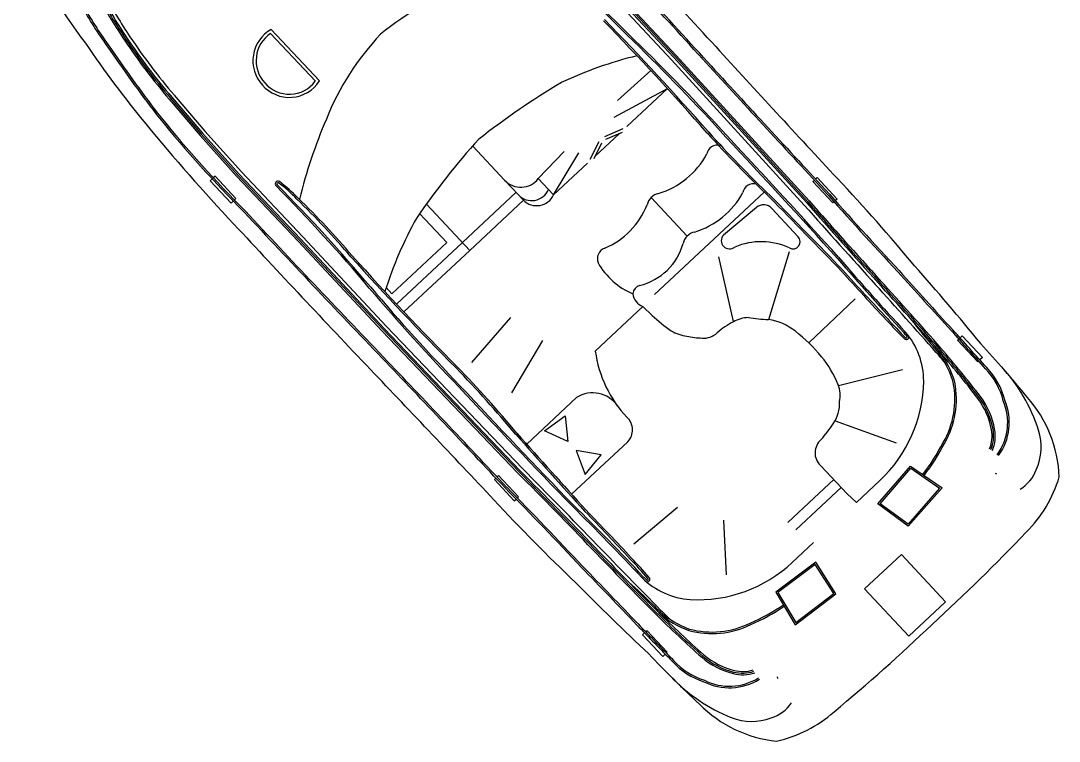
# Model space of a CAD drawing. Header units: metres. Extents: x 267365 to 277461, y 2088854 to 2108025.
# Drawn here: x 273726.6 to 273776.24, y 2097572.3 to 2097606.73 of the extents above; entities that cross this region are included whole.
import ezdxf

# ---------------------------------------------------------------- set-up
doc = ezdxf.new("R2010")
doc.units = ezdxf.units.M

msp = doc.modelspace()

# ---------------------------------------------------------------- linework, layer by layer
at = {"color": 30}
for p, q in [((273753.929, 2097609.356), (273757.936, 2097605.07)), ((273753.929, 2097609.356), (273757.936, 2097605.07)), ((273753.704, 2097609.147), (273757.71, 2097604.862)), ((273753.704, 2097609.147), (273757.71, 2097604.862)), ((273753.817, 2097609.251), (273757.823, 2097604.966)), ((273753.817, 2097609.251), (273757.823, 2097604.966)), ((273753.873, 2097609.303), (273757.879, 2097605.018)), ((273753.873, 2097609.303), (273757.879, 2097605.018)), ((273740.68, 2097603.836), (273738.544, 2097606.12)), ((273740.68, 2097603.836), (273738.544, 2097606.12)), ((273740.877, 2097603.85), (273738.571, 2097606.316)), ((273740.877, 2097603.85), (273738.571, 2097606.316)), ((273757.71, 2097604.862), (273764.053, 2097597.919)), ((273757.71, 2097604.862), (273764.053, 2097597.919)), ((273757.823, 2097604.966), (273764.168, 2097598.022)), ((273757.823, 2097604.966), (273764.168, 2097598.022)), ((273757.879, 2097605.018), (273764.225, 2097598.073)), ((273757.879, 2097605.018), (273764.225, 2097598.073)), ((273757.936, 2097605.07), (273764.282, 2097598.124)), ((273757.936, 2097605.07), (273764.282, 2097598.124)), ((273755.129, 2097602.912), (273756.712, 2097604.355)), ((273755.129, 2097602.912), (273756.712, 2097604.355)), ((273754.968, 2097602.123), (273757.509, 2097603.49)), ((273754.968, 2097602.123), (273757.509, 2097603.49)), ((273754.968, 2097602.123), (273757.509, 2097603.49)), ((273755.569, 2097601.677), (273757.509, 2097603.49)), ((273755.569, 2097601.677), (273757.509, 2097603.49)), ((273755.569, 2097601.677), (273757.509, 2097603.49)), ((273733.699, 2097602.98), (273735.167, 2097601.252)), ((273733.699, 2097602.98), (273735.167, 2097601.252)), ((273733.758, 2097603.029), (273735.225, 2097601.302)), ((273733.758, 2097603.029), (273735.225, 2097601.302)), ((273733.816, 2097603.079), (273735.283, 2097601.353)), ((273733.816, 2097603.079), (273735.283, 2097601.353)), ((273733.933, 2097603.178), (273735.398, 2097601.453)), ((273733.933, 2097603.178), (273735.398, 2097601.453)), ((273735.398, 2097601.453), (273737.144, 2097599.507)), ((273735.398, 2097601.453), (273737.144, 2097599.507)), ((273754.511, 2097601.203), (273755.403, 2097601.585)), ((273754.511, 2097601.203), (273755.403, 2097601.585)), ((273754.511, 2097601.203), (273755.403, 2097601.585)), ((273754.571, 2097601.062), (273755.368, 2097601.403)), ((273754.571, 2097601.062), (273755.368, 2097601.403)), ((273754.571, 2097601.062), (273755.368, 2097601.403)), ((273735.167, 2097601.252), (273736.918, 2097599.299)), ((273735.167, 2097601.252), (273736.918, 2097599.299)), ((273735.225, 2097601.302), (273736.975, 2097599.351)), ((273735.225, 2097601.302), (273736.975, 2097599.351)), ((273735.283, 2097601.353), (273737.031, 2097599.403)), ((273735.283, 2097601.353), (273737.031, 2097599.403)), ((273754.23, 2097600.94), (273753.799, 2097600.097)), ((273754.23, 2097600.94), (273753.799, 2097600.097)), ((273754.23, 2097600.94), (273753.799, 2097600.097)), ((273754.055, 2097600.261), (273755.2, 2097601.331)), ((273754.055, 2097600.261), (273755.2, 2097601.331)), ((273754.055, 2097600.261), (273755.2, 2097601.331)), ((273748.214, 2097600.728), (273749.729, 2097599.108)), ((273748.214, 2097600.728), (273749.729, 2097599.108)), ((273751.339, 2097599.185), (273752.572, 2097600.487)), ((273751.339, 2097599.185), (273752.572, 2097600.487)), ((273752.069, 2097598.404), (273753.269, 2097600.416)), ((273752.069, 2097598.404), (273753.269, 2097600.416)), ((273752.069, 2097598.404), (273753.269, 2097600.416)), ((273754.366, 2097600.87), (273753.987, 2097600.127)), ((273754.366, 2097600.87), (273753.987, 2097600.127)), ((273754.366, 2097600.87), (273753.987, 2097600.127)), ((273752.069, 2097598.404), (273753.686, 2097599.916)), ((273752.069, 2097598.404), (273753.686, 2097599.916)), ((273752.069, 2097598.404), (273753.686, 2097599.916)), ((273737.031, 2097599.403), (273739.967, 2097596.303)), ((273737.031, 2097599.403), (273739.967, 2097596.303)), ((273737.144, 2097599.507), (273740.079, 2097596.408)), ((273737.144, 2097599.507), (273740.079, 2097596.408)), ((273735.747, 2097599.174), (273735.65, 2097599.083)), ((273735.747, 2097599.174), (273735.65, 2097599.083)), ((273735.65, 2097599.083), (273736.649, 2097598.014)), ((273735.65, 2097599.083), (273736.649, 2097598.014)), ((273735.885, 2097599.302), (273735.803, 2097599.226)), ((273735.885, 2097599.302), (273735.803, 2097599.226)), ((273736.884, 2097598.234), (273735.885, 2097599.302)), ((273736.884, 2097598.234), (273735.885, 2097599.302)), ((273736.918, 2097599.299), (273739.855, 2097596.197)), ((273736.918, 2097599.299), (273739.855, 2097596.197)), ((273736.975, 2097599.351), (273739.911, 2097596.25)), ((273736.975, 2097599.351), (273739.911, 2097596.25)), ((273749.729, 2097599.108), (273750.387, 2097598.405)), ((273749.729, 2097599.108), (273750.387, 2097598.405)), ((273751.339, 2097599.185), (273752.069, 2097598.404)), ((273751.339, 2097599.185), (273752.069, 2097598.404)), ((273751.339, 2097599.185), (273752.069, 2097598.404)), ((273764.464, 2097599.043), (273764.535, 2097599.11)), ((273764.464, 2097599.043), (273764.535, 2097599.11)), ((273765.419, 2097598.022), (273764.464, 2097599.043)), ((273765.419, 2097598.022), (273764.464, 2097599.043)), ((273764.591, 2097599.162), (273764.663, 2097599.23)), ((273764.591, 2097599.162), (273764.663, 2097599.23)), ((273764.663, 2097599.23), (273765.618, 2097598.208)), ((273764.663, 2097599.23), (273765.618, 2097598.208)), ((273750.272, 2097598.527), (273747.709, 2097596.131)), ((273750.272, 2097598.527), (273747.709, 2097596.131)), ((273756.897, 2097593.641), (273762.138, 2097598.541)), ((273756.897, 2097593.641), (273762.138, 2097598.541)), ((273756.897, 2097593.641), (273762.138, 2097598.541)), ((273736.649, 2097598.014), (273736.754, 2097598.113)), ((273736.649, 2097598.014), (273736.754, 2097598.113)), ((273736.81, 2097598.165), (273736.884, 2097598.234)), ((273736.81, 2097598.165), (273736.884, 2097598.234)), ((273748.061, 2097595.754), (273745.99, 2097597.969)), ((273748.061, 2097595.754), (273745.99, 2097597.969)), ((273750.624, 2097598.151), (273748.061, 2097595.754)), ((273750.624, 2097598.151), (273748.061, 2097595.754)), ((273750.387, 2097598.405), (273750.624, 2097598.151)), ((273750.387, 2097598.405), (273750.624, 2097598.151)), ((273758.453, 2097596.438), (273756.73, 2097598.281)), ((273758.453, 2097596.438), (273756.73, 2097598.281)), ((273758.453, 2097596.438), (273756.73, 2097598.281)), ((273765.476, 2097598.075), (273765.419, 2097598.022)), ((273765.476, 2097598.075), (273765.419, 2097598.022)), ((273765.618, 2097598.208), (273765.532, 2097598.127)), ((273765.618, 2097598.208), (273765.532, 2097598.127)), ((273746.958, 2097596.13), (273745.667, 2097597.511)), ((273746.958, 2097596.13), (273745.667, 2097597.511)), ((273761.761, 2097597.796), (273760.184, 2097596.488)), ((273761.761, 2097597.796), (273760.184, 2097596.488)), ((273763.765, 2097596.406), (273762.507, 2097597.751)), ((273763.765, 2097596.406), (273762.507, 2097597.751)), ((273739.855, 2097596.197), (273743.862, 2097591.912)), ((273739.855, 2097596.197), (273743.862, 2097591.912)), ((273739.911, 2097596.25), (273743.917, 2097591.965)), ((273739.911, 2097596.25), (273743.917, 2097591.965)), ((273739.967, 2097596.303), (273743.973, 2097592.018)), ((273739.967, 2097596.303), (273743.973, 2097592.018)), ((273740.079, 2097596.408), (273744.085, 2097592.123)), ((273740.079, 2097596.408), (273744.085, 2097592.123)), ((273744.339, 2097593.682), (273746.958, 2097596.13)), ((273744.339, 2097593.682), (273746.958, 2097596.13)), ((273747.709, 2097596.131), (273744.561, 2097593.188)), ((273747.709, 2097596.131), (273744.561, 2097593.188)), ((273747.709, 2097596.131), (273744.561, 2097593.188)), ((273748.061, 2097595.754), (273744.915, 2097592.813)), ((273748.061, 2097595.754), (273744.915, 2097592.813)), ((273748.061, 2097595.754), (273744.915, 2097592.813)), ((273760.671, 2097592.349), (273759.976, 2097595.44)), ((273760.671, 2097592.349), (273759.976, 2097595.44)), ((273760.671, 2097592.349), (273759.976, 2097595.44)), ((273762.365, 2097592.445), (273763.344, 2097595.701)), ((273762.365, 2097592.445), (273763.344, 2097595.701)), ((273762.365, 2097592.445), (273763.344, 2097595.701)), ((273744.066, 2097593.974), (273744.339, 2097593.682)), ((273744.066, 2097593.974), (273744.339, 2097593.682)), ((273756.339, 2097593.071), (273754.063, 2097590.943)), ((273756.339, 2097593.071), (273754.063, 2097590.943)), ((273756.783, 2097592.647), (273756.339, 2097593.071)), ((273756.783, 2097592.647), (273756.339, 2097593.071)), ((273764.271, 2097591.332), (273766.493, 2097593.438)), ((273764.271, 2097591.332), (273766.493, 2097593.438)), ((273764.271, 2097591.332), (273766.493, 2097593.438)), ((273748.161, 2097590.403), (273750.029, 2097592.544)), ((273748.161, 2097590.403), (273750.029, 2097592.544)), ((273748.161, 2097590.403), (273750.029, 2097592.544)), ((273743.917, 2097591.965), (273750.42, 2097585.167)), ((273743.917, 2097591.965), (273750.42, 2097585.167)), ((273743.973, 2097592.018), (273750.476, 2097585.221)), ((273743.973, 2097592.018), (273750.476, 2097585.221)), ((273744.085, 2097592.123), (273750.586, 2097585.328)), ((273744.085, 2097592.123), (273750.586, 2097585.328)), ((273743.862, 2097591.912), (273750.365, 2097585.114)), ((273743.862, 2097591.912), (273750.365, 2097585.114)), ((273771.385, 2097591.462), (273771.445, 2097591.518)), ((273771.385, 2097591.462), (273771.445, 2097591.518)), ((273772.351, 2097590.429), (273771.385, 2097591.462)), ((273772.351, 2097590.429), (273771.385, 2097591.462)), ((273771.502, 2097591.57), (273771.602, 2097591.665)), ((273771.502, 2097591.57), (273771.602, 2097591.665)), ((273771.602, 2097591.665), (273772.569, 2097590.631)), ((273771.602, 2097591.665), (273772.569, 2097590.631)), ((273750.07, 2097588.943), (273751.56, 2097591.454)), ((273750.07, 2097588.943), (273751.56, 2097591.454)), ((273750.07, 2097588.943), (273751.56, 2097591.454)), ((273772.39, 2097590.464), (273772.351, 2097590.429)), ((273772.39, 2097590.464), (273772.351, 2097590.429)), ((273772.569, 2097590.631), (273772.446, 2097590.517)), ((273772.569, 2097590.631), (273772.446, 2097590.517)), ((273765.685, 2097589.297), (273768.756, 2097590.067)), ((273765.685, 2097589.297), (273768.756, 2097590.067)), ((273765.685, 2097589.297), (273768.756, 2097590.067)), ((273750.785, 2097586.489), (273753.172, 2097588.721)), ((273750.785, 2097586.489), (273753.172, 2097588.721)), ((273751.63, 2097587.126), (273752.618, 2097587.839)), ((273751.63, 2097587.126), (273752.618, 2097587.839)), ((273752.618, 2097587.839), (273752.742, 2097586.627)), ((273752.618, 2097587.839), (273752.742, 2097586.627)), ((273765.529, 2097587.614), (273768.45, 2097586.558)), ((273765.529, 2097587.614), (273768.45, 2097586.558)), ((273765.529, 2097587.614), (273768.45, 2097586.558)), ((273752.742, 2097586.627), (273751.63, 2097587.126)), ((273752.742, 2097586.627), (273751.63, 2097587.126)), ((273755.614, 2097586.608), (273752.93, 2097584.098)), ((273755.614, 2097586.608), (273752.93, 2097584.098)), ((273753.147, 2097586.193), (273753.571, 2097585.05)), ((273754.349, 2097585.989), (273753.147, 2097586.193)), ((273753.147, 2097586.193), (273753.571, 2097585.05)), ((273754.349, 2097585.989), (273753.147, 2097586.193)), ((273753.571, 2097585.05), (273754.349, 2097585.989)), ((273753.571, 2097585.05), (273754.349, 2097585.989)), ((273766.099, 2097584.125), (273764.828, 2097585.471)), ((273766.099, 2097584.125), (273764.828, 2097585.471)), ((273767.574, 2097583.636), (273769.136, 2097585.441)), ((273767.574, 2097583.636), (273769.136, 2097585.441)), ((273767.686, 2097583.648), (273769.149, 2097585.339)), ((273767.686, 2097583.648), (273769.149, 2097585.339)), ((273769.136, 2097585.441), (273770.639, 2097584.408)), ((273769.136, 2097585.441), (273770.639, 2097584.408)), ((273769.149, 2097585.339), (273770.524, 2097584.394)), ((273769.149, 2097585.339), (273770.524, 2097584.394)), ((273773.172, 2097585.108), (273773.244, 2097585.081)), ((273773.172, 2097585.108), (273773.244, 2097585.081)), ((273773.172, 2097585.108), (273773.244, 2097585.081)), ((273749.309, 2097584.875), (273749.237, 2097584.807)), ((273749.309, 2097584.875), (273749.237, 2097584.807)), ((273749.237, 2097584.807), (273750.192, 2097583.786)), ((273749.237, 2097584.807), (273750.192, 2097583.786)), ((273749.436, 2097584.994), (273749.365, 2097584.927)), ((273749.436, 2097584.994), (273749.365, 2097584.927)), ((273750.391, 2097583.972), (273749.436, 2097584.994)), ((273750.391, 2097583.972), (273749.436, 2097584.994)), ((273765.461, 2097584.801), (273764.521, 2097583.921)), ((273765.461, 2097584.801), (273764.521, 2097583.921)), ((273765.461, 2097584.801), (273764.521, 2097583.921)), ((273766.552, 2097583.711), (273767.666, 2097584.752)), ((273766.552, 2097583.711), (273767.666, 2097584.752)), ((273765.818, 2097584.424), (273764.875, 2097583.542)), ((273765.818, 2097584.424), (273764.875, 2097583.542)), ((273765.818, 2097584.424), (273764.875, 2097583.542)), ((273766.552, 2097583.711), (273766.099, 2097584.125)), ((273766.552, 2097583.711), (273766.099, 2097584.125)), ((273770.524, 2097584.394), (273769.013, 2097582.673)), ((273770.524, 2097584.394), (273769.013, 2097582.673)), ((273770.639, 2097584.408), (273769.024, 2097582.57)), ((273770.639, 2097584.408), (273769.024, 2097582.57)), ((273750.192, 2097583.786), (273750.279, 2097583.867)), ((273750.192, 2097583.786), (273750.279, 2097583.867)), ((273750.335, 2097583.919), (273750.391, 2097583.972)), ((273750.335, 2097583.919), (273750.391, 2097583.972)), ((273763.26, 2097582.743), (273764.521, 2097583.921)), ((273763.26, 2097582.743), (273764.521, 2097583.921)), ((273763.26, 2097582.743), (273764.521, 2097583.921)), ((273763.643, 2097582.391), (273764.875, 2097583.542)), ((273763.643, 2097582.391), (273764.875, 2097583.542)), ((273763.643, 2097582.391), (273764.875, 2097583.542)), ((273769.024, 2097582.57), (273767.574, 2097583.636)), ((273769.024, 2097582.57), (273767.574, 2097583.636)), ((273769.013, 2097582.673), (273767.686, 2097583.648)), ((273769.013, 2097582.673), (273767.686, 2097583.648)), ((273755.898, 2097581.726), (273757.996, 2097583.474)), ((273755.898, 2097581.726), (273757.996, 2097583.474)), ((273755.898, 2097581.726), (273757.996, 2097583.474)), ((273760.336, 2097580.24), (273760.207, 2097582.864)), ((273760.336, 2097580.24), (273760.207, 2097582.864)), ((273760.336, 2097580.24), (273760.207, 2097582.864)), ((273764.497, 2097581.789), (273763.48, 2097580.838)), ((273764.497, 2097581.789), (273763.48, 2097580.838)), ((273766.929, 2097579.576), (273768.694, 2097581.226)), ((273766.929, 2097579.576), (273768.694, 2097581.226)), ((273768.694, 2097581.226), (273770.811, 2097578.961)), ((273768.694, 2097581.226), (273770.811, 2097578.961)), ((273764.6, 2097580.855), (273762.694, 2097579.419)), ((273764.6, 2097580.855), (273762.694, 2097579.419)), ((273764.58, 2097580.744), (273762.795, 2097579.399)), ((273764.58, 2097580.744), (273762.795, 2097579.399)), ((273765.464, 2097579.355), (273764.58, 2097580.744)), ((273765.464, 2097579.355), (273764.58, 2097580.744)), ((273765.566, 2097579.337), (273764.6, 2097580.855)), ((273765.566, 2097579.337), (273764.6, 2097580.855)), ((273769.047, 2097577.311), (273766.929, 2097579.576)), ((273769.047, 2097577.311), (273766.929, 2097579.576)), ((273762.694, 2097579.419), (273763.624, 2097577.85)), ((273762.694, 2097579.419), (273763.624, 2097577.85)), ((273762.795, 2097579.399), (273763.646, 2097577.963)), ((273762.795, 2097579.399), (273763.646, 2097577.963)), ((273763.624, 2097577.85), (273765.566, 2097579.337)), ((273763.624, 2097577.85), (273765.566, 2097579.337)), ((273763.646, 2097577.963), (273765.464, 2097579.355)), ((273763.646, 2097577.963), (273765.464, 2097579.355)), ((273770.811, 2097578.961), (273769.047, 2097577.311)), ((273770.811, 2097578.961), (273769.047, 2097577.311)), ((273756.536, 2097577.578), (273756.475, 2097577.522)), ((273756.536, 2097577.578), (273756.475, 2097577.522)), ((273757.502, 2097576.545), (273756.536, 2097577.578)), ((273757.502, 2097576.545), (273756.536, 2097577.578)), ((273756.419, 2097577.47), (273756.319, 2097577.376)), ((273756.419, 2097577.47), (273756.319, 2097577.376)), ((273756.319, 2097577.376), (273757.285, 2097576.342)), ((273756.319, 2097577.376), (273757.285, 2097576.342)), ((273757.285, 2097576.342), (273757.407, 2097576.457)), ((273757.285, 2097576.342), (273757.407, 2097576.457)), ((273757.463, 2097576.509), (273757.502, 2097576.545)), ((273757.463, 2097576.509), (273757.502, 2097576.545)), ((273762.755, 2097575.368), (273762.777, 2097575.295)), ((273762.755, 2097575.368), (273762.777, 2097575.295)), ((273762.755, 2097575.368), (273762.777, 2097575.295))]:
    msp.add_line(p, q, dxfattribs=at)
for centre, radius, start, end in [((273234.957, 2097123.222), 712.788, 42.578527, 43.344481), ((273234.957, 2097123.222), 712.788, 42.578527, 43.344481), ((273232.507, 2097124.768), 712.692, 42.353986, 43.125976), ((273232.507, 2097124.768), 712.692, 42.353986, 43.125976), ((273232.507, 2097124.768), 712.768, 42.35399, 43.125876), ((273232.507, 2097124.768), 712.768, 42.35399, 43.125876), ((273747.721, 2097619.668), 22.831, 202.306, 217.8532), ((273747.721, 2097619.668), 22.831, 202.306, 217.8532), ((273816.71, 2097668.596), 87.459, 221.5986, 225.9345), ((273816.71, 2097668.596), 87.459, 221.5986, 225.9345), ((273816.71, 2097668.596), 87.382, 221.5986, 225.93453), ((273816.71, 2097668.596), 87.382, 221.5986, 225.93453), ((273751.87, 2097596.389), 12.611, 107.7457, 129.7715), ((273751.87, 2097596.389), 12.611, 107.7457, 129.7715), ((273831.719, 2097670.768), 119.233, 211.84291, 212.9714), ((273831.719, 2097670.768), 119.233, 211.84291, 212.9714), ((273831.719, 2097670.768), 119.079, 211.84347, 212.97101), ((273831.719, 2097670.768), 119.079, 211.84347, 212.97101), ((273831.719, 2097670.768), 119.386, 211.84235, 212.9718), ((273831.719, 2097670.768), 119.386, 211.84235, 212.9718), ((273831.719, 2097670.768), 119.309, 211.84263, 212.9716), ((273831.719, 2097670.768), 119.309, 211.84263, 212.9716), ((273748.579, 2097618.273), 21.943, 210.3858, 216.2147), ((273748.579, 2097618.273), 21.943, 210.3858, 216.2147), ((273748.579, 2097618.273), 21.866, 210.384, 216.2181), ((273748.579, 2097618.273), 21.866, 210.384, 216.2181), ((273652.905, 2097507.929), 141.681, 41.25938, 44.21288), ((273652.905, 2097507.929), 141.681, 41.25938, 44.21288), ((273652.905, 2097507.929), 141.758, 41.25957, 44.2133), ((273652.905, 2097507.929), 141.758, 41.25957, 44.2133), ((273754.884, 2097621.282), 27.843, 213.5869, 220.824), ((273754.884, 2097621.282), 27.843, 213.5869, 220.824), ((273754.884, 2097621.282), 27.689, 213.5886, 220.824), ((273754.884, 2097621.282), 27.689, 213.5886, 220.824), ((273739.414, 2097604.819), 1.719, 119.3891, 222.5229), ((273739.414, 2097604.819), 1.719, 119.3891, 222.5229), ((273739.414, 2097604.819), 1.565, 123.7672, 222.6047), ((273739.414, 2097604.819), 1.565, 123.7672, 222.6047), ((273752.931, 2097597.381), 12.611, 136.3756, 158.4014), ((273752.931, 2097597.381), 12.611, 136.3756, 158.4014), ((273770.419, 2097633.045), 49.078, 213.9203, 219.5446), ((273770.419, 2097633.045), 49.078, 213.9203, 219.5446), ((273754.884, 2097621.282), 27.996, 213.5852, 220.824), ((273754.884, 2097621.282), 27.996, 213.5852, 220.824), ((273754.884, 2097621.282), 27.919, 213.586, 220.824), ((273754.884, 2097621.282), 27.919, 213.586, 220.824), ((273689.109, 2097536.93), 95.893, 42.05923, 45.86499), ((273689.109, 2097536.93), 95.893, 42.05923, 45.86499), ((273689.109, 2097536.93), 95.97, 42.05969, 45.86501), ((273689.109, 2097536.93), 95.97, 42.05969, 45.86501), ((274465.504, 2098250.532), 956.068, 222.429127, 222.943561), ((274465.504, 2098250.532), 956.068, 222.429127, 222.943561), ((273785.875, 2097642.77), 66.545, 214.25939, 217.70543), ((273785.875, 2097642.77), 66.545, 214.25939, 217.70543), ((273785.875, 2097642.77), 66.468, 214.25826, 217.70455), ((273785.875, 2097642.77), 66.468, 214.25826, 217.70455), ((273760.408, 2097587.017), 18.553, 103.5585, 115.4377), ((273760.408, 2097587.017), 18.553, 103.5585, 115.4377), ((274472.147, 2098256.702), 965.993, 222.433392, 222.941548), ((274472.147, 2098256.702), 965.993, 222.433392, 222.941548), ((274472.147, 2098256.702), 965.916, 222.433395, 222.941603), ((274472.147, 2098256.702), 965.916, 222.433395, 222.941603), ((273739.44, 2097604.776), 1.71, 220.8728, 327.177), ((273739.44, 2097604.776), 1.71, 220.8728, 327.177), ((273739.44, 2097604.776), 1.556, 220.7923, 322.8081), ((273739.44, 2097604.776), 1.556, 220.7923, 322.8081), ((273770.513, 2097573.149), 35.557, 120.5494, 128.267), ((273770.513, 2097573.149), 35.557, 120.5494, 128.267), ((273780.811, 2097640.927), 61.433, 219.23446, 224.87868), ((273780.811, 2097640.927), 61.433, 219.23446, 224.87868), ((273780.811, 2097640.927), 61.357, 219.23541, 224.87984), ((273780.811, 2097640.927), 61.357, 219.23541, 224.87984), ((273764.141, 2097592.176), 24.96, 156.7644, 166.05), ((273764.141, 2097592.176), 24.96, 156.7644, 166.05), ((273805.141, 2097661.45), 93.938, 219.42152, 223.3137), ((273805.141, 2097661.45), 93.938, 219.42152, 223.3137), ((273800.469, 2097638.285), 55.139, 221.9645, 226.4014), ((273800.469, 2097638.285), 55.139, 221.9645, 226.4014), ((273774.865, 2097577.219), 35.557, 137.8801, 145.5978), ((273774.865, 2097577.219), 35.557, 137.8801, 145.5978), ((273800.469, 2097638.285), 55.216, 221.964, 226.4001), ((273800.469, 2097638.285), 55.216, 221.964, 226.4001), ((273492.392, 2097349.446), 367.616, 41.98792, 43.2155), ((273492.392, 2097349.446), 367.616, 41.98792, 43.2155), ((273492.392, 2097349.446), 367.693, 41.98779, 43.21538), ((273492.392, 2097349.446), 367.693, 41.98779, 43.21538), ((273759.889, 2097600.284), 0.497, 73.902, 171.0948), ((273759.889, 2097600.284), 0.497, 73.902, 171.0948), ((273755.959, 2097602.218), 3.908, 286.6608, 331.627), ((273755.959, 2097602.218), 3.908, 286.6608, 331.627), ((273738.892, 2097598.934), 0.13, 55.9849, 227.168), ((273738.892, 2097598.934), 0.13, 55.9849, 227.168), ((273738.892, 2097598.934), 0.0531, 57.5484, 227.168), ((273738.892, 2097598.934), 0.0531, 57.5484, 227.168), ((273734.669, 2097593.296), 7.097, 43.7699, 53.2011), ((273734.669, 2097593.296), 7.097, 43.7699, 53.2011), ((273734.669, 2097593.296), 7.174, 43.7818, 53.2193), ((273734.669, 2097593.296), 7.174, 43.7818, 53.2193), ((273750.501, 2097599.829), 1.057, 223.0736, 322.4359), ((273750.501, 2097599.829), 1.057, 223.0736, 322.4359), ((273761.612, 2097598.441), 0.497, 73.902, 171.0948), ((273761.612, 2097598.441), 0.497, 73.902, 171.0948), ((273698.42, 2097535.966), 92.276, 39.7854, 43.24352), ((273698.42, 2097535.966), 92.276, 39.7854, 43.24352), ((273676.53, 2097537.539), 87.382, 40.21263, 44.54856), ((273676.53, 2097537.539), 87.382, 40.21263, 44.54856), ((273738.804, 2097598.839), 0.0767, 44.5486, 47.168), ((273738.804, 2097598.839), 0.0767, 44.5486, 47.168), ((273676.53, 2097537.539), 87.459, 40.21266, 44.54856), ((273676.53, 2097537.539), 87.459, 40.21266, 44.54856), ((273751.021, 2097598.998), 0.868, 223.0736, 337.5653), ((273751.021, 2097598.998), 0.868, 223.0736, 337.5653), ((273757.242, 2097597.769), 0.723, 102.9416, 166.9043), ((273757.242, 2097597.769), 0.723, 102.9416, 166.9043), ((273757.682, 2097600.376), 3.908, 286.6608, 331.627), ((273757.682, 2097600.376), 3.908, 286.6608, 331.627), ((273917.919, 2097734.276), 204.426, 221.57571, 223.04786), ((273917.919, 2097734.276), 204.426, 221.57571, 223.04786), ((273917.919, 2097734.276), 204.349, 221.57545, 223.04786), ((273917.919, 2097734.276), 204.349, 221.57545, 223.04786), ((273712.91, 2097570.387), 38.686, 40.3707, 45.9795), ((273712.91, 2097570.387), 38.686, 40.3707, 45.9795), ((273712.91, 2097570.387), 38.763, 40.3722, 45.9773), ((273712.91, 2097570.387), 38.763, 40.3722, 45.9773), ((273751.257, 2097598.79), 0.899, 225.2741, 334.6009), ((273751.257, 2097598.79), 0.899, 225.2741, 334.6009), ((273753.104, 2097599.267), 3.683, 292.4927, 338.7585), ((273753.104, 2097599.267), 3.683, 292.4927, 338.7585), ((273762.113, 2097597.427), 0.51, 39.4442, 133.6074), ((273762.113, 2097597.427), 0.51, 39.4442, 133.6074), ((273391.146, 2097233.541), 520.452, 43.95066, 44.49505), ((273391.146, 2097233.541), 520.452, 43.95066, 44.49505), ((273391.146, 2097233.541), 520.529, 43.95051, 44.49519), ((273391.146, 2097233.541), 520.529, 43.95051, 44.49519), ((274131.908, 2097923.615), 491.319, 221.52147, 222.11749), ((274131.908, 2097923.615), 491.319, 221.52147, 222.11749), ((274131.908, 2097923.615), 491.166, 221.52133, 222.11745), ((274131.908, 2097923.615), 491.166, 221.52133, 222.11745), ((274131.908, 2097923.615), 491.089, 221.52126, 222.11743), ((274131.908, 2097923.615), 491.089, 221.52126, 222.11743), ((274131.908, 2097923.615), 491.012, 221.52119, 222.11741), ((274131.908, 2097923.615), 491.012, 221.52119, 222.11741), ((274258.384, 2098083.88), 712.768, 223.021279, 223.793165), ((274258.384, 2098083.88), 712.768, 223.021279, 223.793165), ((274258.384, 2098083.88), 712.692, 223.021179, 223.79317), ((274258.384, 2098083.88), 712.692, 223.021179, 223.79317), ((274259.762, 2098081.332), 712.788, 222.802675, 223.568628), ((274259.762, 2098081.332), 712.788, 222.802675, 223.568628), ((273761.708, 2097588.232), 18.553, 150.7095, 162.5887), ((273761.708, 2097588.232), 18.553, 150.7095, 162.5887), ((273758.964, 2097595.926), 0.723, 102.9416, 166.9043), ((273758.964, 2097595.926), 0.723, 102.9416, 166.9043), ((273760.484, 2097596.225), 0.399, 138.6615, 308.8325), ((273760.484, 2097596.225), 0.399, 138.6615, 308.8325), ((273755.52, 2097596.842), 2.841, 283.4636, 344.6441), ((273755.52, 2097596.842), 2.841, 283.4636, 344.6441), ((273761.99, 2097592.918), 3.249, 65.3747, 112.7489), ((273761.99, 2097592.918), 3.249, 65.3747, 112.7489), ((273763.511, 2097596.172), 0.345, 240.9783, 42.5578), ((273763.511, 2097596.172), 0.345, 240.9783, 42.5578), ((273847.84, 2097690.178), 141.758, 221.93385, 224.88759), ((273847.84, 2097690.178), 141.758, 221.93385, 224.88759), ((273847.84, 2097690.178), 141.681, 221.93427, 224.88778), ((273847.84, 2097690.178), 141.681, 221.93427, 224.88778), ((273754.716, 2097595.346), 0.556, 111.4125, 200.1077), ((273754.716, 2097595.346), 0.556, 111.4125, 200.1077), ((273757.222, 2097596.892), 3.491, 209.845, 247.1013), ((273757.222, 2097596.892), 3.491, 209.845, 247.1013), ((273855.949, 2097673.054), 119.125, 220.70039, 222.99736), ((273855.949, 2097673.054), 119.125, 220.70039, 222.99736), ((273855.949, 2097673.054), 119.049, 220.69998, 222.99808), ((273855.949, 2097673.054), 119.049, 220.69998, 222.99808), ((273667.598, 2097505.243), 135.677, 39.37025, 41.42666), ((273667.598, 2097505.243), 135.677, 39.37025, 41.42666), ((273857.578, 2097677.004), 123.21, 221.8781, 223.34167), ((273857.578, 2097677.004), 123.21, 221.8781, 223.34167), ((273857.578, 2097677.004), 123.134, 221.87745, 223.34203), ((273857.578, 2097677.004), 123.134, 221.87745, 223.34203), ((274010.013, 2097811.428), 324.456, 221.90273, 222.57684), ((274010.013, 2097811.428), 324.456, 221.90273, 222.57684), ((274010.013, 2097811.428), 324.379, 221.90273, 222.5769), ((274010.013, 2097811.428), 324.379, 221.90273, 222.5769), ((273816.472, 2097656.005), 95.97, 220.28214, 224.08746), ((273816.472, 2097656.005), 95.97, 220.28214, 224.08746), ((273816.472, 2097656.005), 95.893, 220.28217, 224.08793), ((273816.472, 2097656.005), 95.893, 220.28217, 224.08793), ((273756.316, 2097593.643), 0.457, 107.0763, 173.8453), ((273756.316, 2097593.643), 0.457, 107.0763, 173.8453), ((273585.775, 2097428.402), 245.904, 41.35595, 42.36663), ((273585.775, 2097428.402), 245.904, 41.35595, 42.36663), ((273585.775, 2097428.402), 246.058, 41.35575, 42.36655), ((273585.775, 2097428.402), 246.058, 41.35575, 42.36655), ((273585.775, 2097428.402), 246.135, 41.35564, 42.36651), ((273585.775, 2097428.402), 246.135, 41.35564, 42.36651), ((273585.775, 2097428.402), 246.211, 41.35554, 42.36647), ((273585.775, 2097428.402), 246.211, 41.35554, 42.36647), ((273756.589, 2097593.757), 0.73, 185.0561, 250.0129), ((273756.589, 2097593.757), 0.73, 185.0561, 250.0129), ((273761.233, 2097597.212), 6.375, 225.7348, 236.268), ((273761.233, 2097597.212), 6.375, 225.7348, 236.268), ((273761.46, 2097590.865), 1.68, 92.5439, 118.2543), ((273761.46, 2097590.865), 1.68, 92.5439, 118.2543), ((273762.796, 2097601.942), 9.504, 261.4637, 267.2367), ((273762.796, 2097601.942), 9.504, 261.4637, 267.2367), ((273761.901, 2097589.672), 2.812, 52.0436, 81.0612), ((273761.901, 2097589.672), 2.812, 52.0436, 81.0612), ((273785.076, 2097607.956), 23.019, 222.2109, 225.3422), ((273785.076, 2097607.956), 23.019, 222.2109, 225.3422), ((273788.839, 2097607.42), 24.724, 217.1608, 220.6848), ((273788.839, 2097607.42), 24.724, 217.1608, 220.6848), ((273762.41, 2097588.966), 3.804, 117.3145, 131.4263), ((273762.41, 2097588.966), 3.804, 117.3145, 131.4263), ((273785.076, 2097607.956), 23.096, 222.2128, 225.3422), ((273785.076, 2097607.956), 23.096, 222.2128, 225.3422), ((273547.131, 2097389.562), 301.91, 41.636, 42.09743), ((273547.131, 2097389.562), 301.91, 41.636, 42.09743), ((273758.712, 2097593.624), 1.994, 239.2453, 262.081), ((273758.712, 2097593.624), 1.994, 239.2453, 262.081), ((273759.233, 2097595.325), 3.761, 257.7885, 269.0343), ((273759.233, 2097595.325), 3.761, 257.7885, 269.0343), ((273759.26, 2097592.464), 0.905, 264.2404, 314.3679), ((273759.26, 2097592.464), 0.905, 264.2404, 314.3679), ((273758.667, 2097585.526), 8.069, 39.6388, 52.0436), ((273758.667, 2097585.526), 8.069, 39.6388, 52.0436), ((273766.123, 2097589.488), 3.564, 36.9777, 40.7561), ((273766.123, 2097589.488), 3.564, 36.9777, 40.7561), ((273768.928, 2097591.614), 0.122, 225.1816, 28.3197), ((273768.928, 2097591.614), 0.122, 225.1816, 28.3197), ((273766.123, 2097589.488), 3.641, 0.2375, 40.7799), ((273766.123, 2097589.488), 3.641, 0.2375, 40.7799), ((273768.928, 2097591.614), 0.0448, 225.1816, 22.5853), ((273768.928, 2097591.614), 0.0448, 225.1816, 22.5853), ((273768.843, 2097591.528), 0.0767, 45.1816, 45.3422), ((273768.843, 2097591.528), 0.0767, 45.1816, 45.3422), ((273547.131, 2097389.562), 301.833, 41.63571, 42.09737), ((273547.131, 2097389.562), 301.833, 41.63571, 42.09737), ((273766.938, 2097588.23), 4.403, 15.9854, 44.2564), ((273766.938, 2097588.23), 4.403, 15.9854, 44.2564), ((273727.003, 2097553.588), 57.339, 37.72471, 40.70327), ((273727.003, 2097553.588), 57.339, 37.72471, 40.70327), ((273766.938, 2097588.23), 4.479, 15.9456, 37.5419), ((273766.938, 2097588.23), 4.479, 15.9456, 37.5419), ((273727.003, 2097553.588), 57.415, 37.72384, 40.70371), ((273727.003, 2097553.588), 57.415, 37.72384, 40.70371), ((273727.003, 2097553.588), 57.492, 37.72298, 40.70414), ((273727.003, 2097553.588), 57.492, 37.72298, 40.70414), ((273727.198, 2097549.828), 61.411, 39.30523, 42.48704), ((273727.198, 2097549.828), 61.411, 39.30523, 42.48704), ((273045.712, 2096923.101), 965.916, 43.205553, 43.71376), ((273045.712, 2096923.101), 965.916, 43.205553, 43.71376), ((273045.712, 2096923.101), 965.993, 43.205607, 43.713763), ((273045.712, 2096923.101), 965.993, 43.205607, 43.713763), ((273759.706, 2097591.7), 5.694, 187.6472, 223.6333), ((273759.706, 2097591.7), 5.694, 187.6472, 223.6333), ((273761.091, 2097587.534), 4.922, 21.4736, 39.6388), ((273761.091, 2097587.534), 4.922, 21.4736, 39.6388), ((273727.003, 2097553.588), 57.185, 40.0453, 40.7024), ((273727.003, 2097553.588), 57.185, 40.0453, 40.7024), ((273052.314, 2096929.314), 956.068, 43.203594, 43.718029), ((273052.314, 2096929.314), 956.068, 43.203594, 43.718029), ((273707.864, 2097551.707), 55.139, 39.7457, 44.1827), ((273707.864, 2097551.707), 55.139, 39.7457, 44.1827), ((273707.864, 2097551.707), 55.216, 39.747, 44.1832), ((273707.864, 2097551.707), 55.216, 39.747, 44.1832), ((273770.269, 2097587.738), 3.399, 14.0881, 43.9394), ((273770.269, 2097587.738), 3.399, 14.0881, 43.9394), ((273770.269, 2097587.738), 3.476, 14.1864, 43.9137), ((273770.269, 2097587.738), 3.476, 14.1864, 43.9137), ((273767.433, 2097584.632), 8.219, 17.9433, 42.5044), ((273767.433, 2097584.632), 8.219, 17.9433, 42.5044), ((273763.097, 2097589.608), 6.667, 313.2605, 359.0998), ((273763.097, 2097589.608), 6.667, 313.2605, 359.0998), ((274016.751, 2097839.679), 367.693, 222.93178, 224.15937), ((274016.751, 2097839.679), 367.693, 222.93178, 224.15937), ((274016.751, 2097839.679), 367.616, 222.93165, 224.15923), ((274016.751, 2097839.679), 367.616, 222.93165, 224.15923), ((273764.321, 2097588.805), 1.451, 348.6319, 21.4736), ((273764.321, 2097588.805), 1.451, 348.6319, 21.4736), ((273767.139, 2097588.634), 4.111, 329.7926, 11.3473), ((273767.139, 2097588.634), 4.111, 329.7926, 11.3473), ((273767.139, 2097588.634), 4.188, 329.8163, 11.3898), ((273767.139, 2097588.634), 4.188, 329.8163, 11.3898), ((273753.942, 2097587.516), 1.43, 34.182, 122.5879), ((273753.942, 2097587.516), 1.43, 34.182, 122.5879), ((273763.953, 2097588.464), 1.791, 326.1136, 1.7503), ((273763.953, 2097588.464), 1.791, 326.1136, 1.7503), ((273769.437, 2097586.519), 3.627, 10.5594, 36.4102), ((273769.437, 2097586.519), 3.627, 10.5594, 36.4102), ((273769.437, 2097586.519), 3.703, 10.5594, 36.4241), ((273769.437, 2097586.519), 3.703, 10.5594, 36.4241), ((273769.437, 2097586.519), 3.78, 10.5594, 36.4374), ((273769.437, 2097586.519), 3.78, 10.5594, 36.4374), ((273771.129, 2097587.533), 2.647, 324.2934, 22.9834), ((273771.129, 2097587.533), 2.647, 324.2934, 22.9834), ((273771.129, 2097587.533), 2.723, 324.2934, 22.8577), ((273771.129, 2097587.533), 2.723, 324.2934, 22.8577), ((273770.142, 2097584.691), 6.103, 2.1957, 41.4332), ((273770.142, 2097584.691), 6.103, 2.1957, 41.4332), ((273755.025, 2097587.175), 0.818, 316.1033, 46.7797), ((273755.025, 2097587.175), 0.818, 316.1033, 46.7797), ((274139.197, 2097932.908), 520.452, 221.6521, 222.19649), ((274139.197, 2097932.908), 520.452, 221.6521, 222.19649), ((273757.739, 2097592.764), 9.347, 319.6163, 325.4731), ((273757.739, 2097592.764), 9.347, 319.6163, 325.4731), ((273771.394, 2097586.883), 1.636, 338.1286, 10.5594), ((273771.394, 2097586.883), 1.636, 338.1286, 10.5594), ((273771.394, 2097586.883), 1.713, 337.5981, 10.5594), ((273771.394, 2097586.883), 1.713, 337.5981, 10.5594), ((273771.378, 2097586.883), 1.805, 337.2634, 10.4905), ((273771.378, 2097586.883), 1.805, 337.2634, 10.4905), ((273772.766, 2097586.354), 2.616, 335.2949, 18.0357), ((273772.766, 2097586.354), 2.616, 335.2949, 18.0357), ((274139.197, 2097932.908), 520.529, 221.65196, 222.19665), ((274139.197, 2097932.908), 520.529, 221.65196, 222.19665), ((273765.395, 2097586.075), 0.829, 130.2792, 226.8169), ((273765.395, 2097586.075), 0.829, 130.2792, 226.8169), ((273761.425, 2097591.414), 10.459, 322.4538, 332.3789), ((273761.425, 2097591.414), 10.459, 322.4538, 332.3789), ((273761.425, 2097591.414), 10.536, 322.476, 332.3694), ((273761.425, 2097591.414), 10.536, 322.476, 332.3694), ((273400.908, 2097240.19), 491.012, 44.02975, 44.62596), ((273400.908, 2097240.19), 491.012, 44.02975, 44.62596), ((273400.908, 2097240.19), 491.089, 44.02973, 44.62589), ((273400.908, 2097240.19), 491.089, 44.02973, 44.62589), ((273400.908, 2097240.19), 491.166, 44.02971, 44.62582), ((273400.908, 2097240.19), 491.166, 44.02971, 44.62582), ((273400.908, 2097240.19), 491.319, 44.02967, 44.62568), ((273400.908, 2097240.19), 491.319, 44.02967, 44.62568), ((273773.384, 2097585.941), 1.884, 301.5023, 338.8444), ((273773.384, 2097585.941), 1.884, 301.5023, 338.8444), ((273770.303, 2097586.691), 6.195, 314.632, 343.4345), ((273770.303, 2097586.691), 6.195, 314.632, 343.4345), ((273604.198, 2097440.972), 204.349, 43.0993, 44.5717), ((273604.198, 2097440.972), 204.349, 43.0993, 44.5717), ((273604.198, 2097440.972), 204.426, 43.0993, 44.57145), ((273604.198, 2097440.972), 204.426, 43.0993, 44.57145), ((273816.809, 2097646.65), 92.276, 222.90364, 226.36175), ((273816.809, 2097646.65), 92.276, 222.90364, 226.36175), ((273669.446, 2097498.689), 119.049, 43.14907, 45.44718), ((273669.446, 2097498.689), 119.049, 43.14907, 45.44718), ((273669.446, 2097498.689), 119.125, 43.14979, 45.44676), ((273669.446, 2097498.689), 119.125, 43.14979, 45.44676), ((273665.395, 2097497.329), 123.134, 42.80513, 44.26971), ((273665.395, 2097497.329), 123.134, 42.80513, 44.26971), ((273665.395, 2097497.329), 123.21, 42.80548, 44.26906), ((273665.395, 2097497.329), 123.21, 42.80548, 44.26906), ((273709.046, 2097644.687), 90.548, 312.45563, 316.43375), ((273709.046, 2097644.687), 90.548, 312.45563, 316.43375), ((273931.699, 2097751.812), 246.058, 223.7806, 224.79141), ((273931.699, 2097751.812), 246.058, 223.7806, 224.79141), ((273931.699, 2097751.812), 245.904, 223.78053, 224.79121), ((273931.699, 2097751.812), 245.904, 223.78053, 224.79121), ((273931.699, 2097751.812), 246.211, 223.78068, 224.79161), ((273931.699, 2097751.812), 246.211, 223.78068, 224.79161), ((273931.699, 2097751.812), 246.135, 223.78064, 224.79151), ((273931.699, 2097751.812), 246.135, 223.78064, 224.79151), ((273739.158, 2097565.027), 23.096, 40.8049, 43.9344), ((273739.158, 2097565.027), 23.096, 40.8049, 43.9344), ((273521.032, 2097354.27), 324.379, 43.57026, 44.24442), ((273521.032, 2097354.27), 324.379, 43.57026, 44.24442), ((273521.032, 2097354.27), 324.456, 43.57032, 44.24442), ((273521.032, 2097354.27), 324.456, 43.57032, 44.24442), ((273739.158, 2097565.027), 23.019, 40.8049, 43.9363), ((273739.158, 2097565.027), 23.019, 40.8049, 43.9363), ((273758.943, 2097585.723), 6.667, 267.0473, 312.8866), ((273758.943, 2097585.723), 6.667, 267.0473, 312.8866), ((273758.859, 2097582.697), 3.641, 225.3673, 265.9096), ((273758.859, 2097582.697), 3.641, 225.3673, 265.9096), ((273758.859, 2097582.697), 3.564, 225.391, 229.1694), ((273758.859, 2097582.697), 3.564, 225.391, 229.1694), ((273756.549, 2097580.04), 0.122, 237.8274, 40.9655), ((273756.549, 2097580.04), 0.122, 237.8274, 40.9655), ((273756.549, 2097580.04), 0.0448, 243.5619, 40.9655), ((273756.549, 2097580.04), 0.0448, 243.5619, 40.9655), ((273756.641, 2097580.12), 0.0767, 220.8049, 220.9655), ((273756.641, 2097580.12), 0.0767, 220.8049, 220.9655), ((273849.534, 2097675.338), 135.677, 224.72049, 226.7769), ((273849.534, 2097675.338), 135.677, 224.72049, 226.7769), ((273739.44, 2097561.236), 24.724, 45.4624, 48.9863), ((273739.44, 2097561.236), 24.724, 45.4624, 48.9863), ((273760.059, 2097581.799), 4.403, 221.8908, 250.1617), ((273760.059, 2097581.799), 4.403, 221.8908, 250.1617), ((273797.307, 2097619.315), 57.185, 225.4448, 226.1018), ((273797.307, 2097619.315), 57.185, 225.4448, 226.1018), ((273757.252, 2097587.513), 10.459, 293.7683, 303.6934), ((273757.252, 2097587.513), 10.459, 293.7683, 303.6934), ((273757.252, 2097587.513), 10.536, 293.7777, 303.6711), ((273757.252, 2097587.513), 10.536, 293.7777, 303.6711), ((273797.307, 2097619.315), 57.492, 225.44301, 228.42417), ((273797.307, 2097619.315), 57.492, 225.44301, 228.42417), ((273797.307, 2097619.315), 57.415, 225.44345, 228.42331), ((273797.307, 2097619.315), 57.415, 225.44345, 228.42331), ((273797.307, 2097619.315), 57.339, 225.44388, 228.42245), ((273797.307, 2097619.315), 57.339, 225.44388, 228.42245), ((273760.059, 2097581.799), 4.479, 228.6053, 250.2015), ((273760.059, 2097581.799), 4.479, 228.6053, 250.2015), ((273973.048, 2097787.759), 301.91, 224.04973, 224.51116), ((273973.048, 2097787.759), 301.91, 224.04973, 224.51116), ((273973.048, 2097787.759), 301.833, 224.04979, 224.51145), ((273973.048, 2097787.759), 301.833, 224.04979, 224.51145), ((273759.642, 2097581.625), 4.188, 254.7574, 296.3309), ((273759.642, 2097581.625), 4.188, 254.7574, 296.3309), ((273759.642, 2097581.625), 4.111, 254.7999, 296.3546), ((273759.642, 2097581.625), 4.111, 254.7999, 296.3546), ((273707.62, 2097643.353), 90.548, 309.71341, 313.69152), ((273707.62, 2097643.353), 90.548, 309.71341, 313.69152), ((273801.044, 2097618.868), 61.411, 223.66012, 226.84193), ((273801.044, 2097618.868), 61.411, 223.66012, 226.84193), ((273760.326, 2097578.442), 3.476, 222.2334, 251.9608), ((273760.326, 2097578.442), 3.476, 222.2334, 251.9608), ((273760.326, 2097578.442), 3.399, 222.2077, 252.059), ((273760.326, 2097578.442), 3.399, 222.2077, 252.059), ((273761.599, 2097579.19), 3.78, 229.7098, 255.5877), ((273761.599, 2097579.19), 3.78, 229.7098, 255.5877), ((273761.599, 2097579.19), 3.703, 229.7231, 255.5878), ((273761.599, 2097579.19), 3.703, 229.7231, 255.5878), ((273761.599, 2097579.19), 3.627, 229.737, 255.5878), ((273761.599, 2097579.19), 3.627, 229.737, 255.5878), ((273761.103, 2097577.262), 1.713, 255.5877, 288.549), ((273761.103, 2097577.262), 1.713, 255.5877, 288.549), ((273761.103, 2097577.262), 1.636, 255.5877, 288.0185), ((273761.103, 2097577.262), 1.636, 255.5877, 288.0185), ((273763.615, 2097581.063), 8.219, 223.6427, 248.2038), ((273763.615, 2097581.063), 8.219, 223.6427, 248.2038), ((273760.473, 2097577.57), 2.723, 243.2895, 301.8538), ((273760.473, 2097577.57), 2.723, 243.2895, 301.8538), ((273760.473, 2097577.57), 2.647, 243.1637, 301.8537), ((273760.473, 2097577.57), 2.647, 243.1637, 301.8537), ((273761.105, 2097577.278), 1.805, 255.6567, 288.8837), ((273761.105, 2097577.278), 1.805, 255.6567, 288.8837), ((273761.909, 2097575.213), 1.884, 287.3027, 324.6449), ((273761.909, 2097575.213), 1.884, 287.3027, 324.6449), ((273763.375, 2097578.364), 6.103, 224.7139, 263.9514), ((273763.375, 2097578.364), 6.103, 224.7139, 263.9514), ((273761.369, 2097578.338), 6.195, 282.7127, 311.5151), ((273761.369, 2097578.338), 6.195, 282.7127, 311.5151), ((273761.539, 2097575.858), 2.616, 248.1115, 290.8522), ((273761.539, 2097575.858), 2.616, 248.1115, 290.8522)]:
    msp.add_arc(centre, radius, start, end, dxfattribs=at)

doc.saveas('drawing.dxf')
